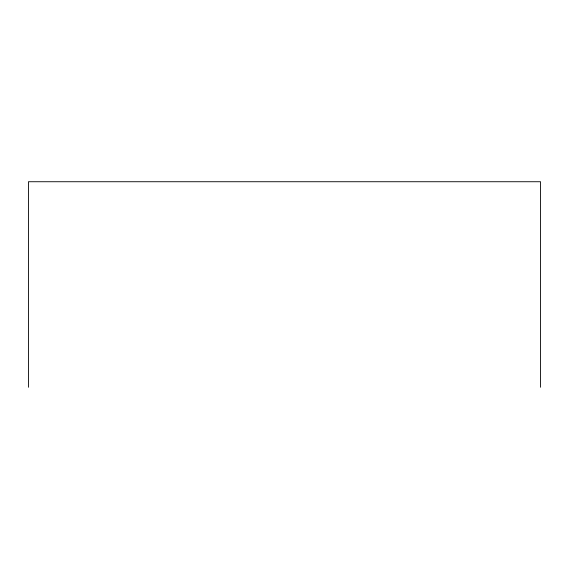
<?xml version="1.0" encoding="UTF-8"?>
<svg xmlns="http://www.w3.org/2000/svg" width="569" height="569" viewBox="0 0 569 569"><rect width="100%" height="100%" fill="white"/><g stroke="black" fill="none" stroke-linecap="round" stroke-linejoin="round"><path stroke-width="0.85" d="M540.55 387.269L540.55 181.731L28.45 181.731L28.45 387.269"/></g></svg>
